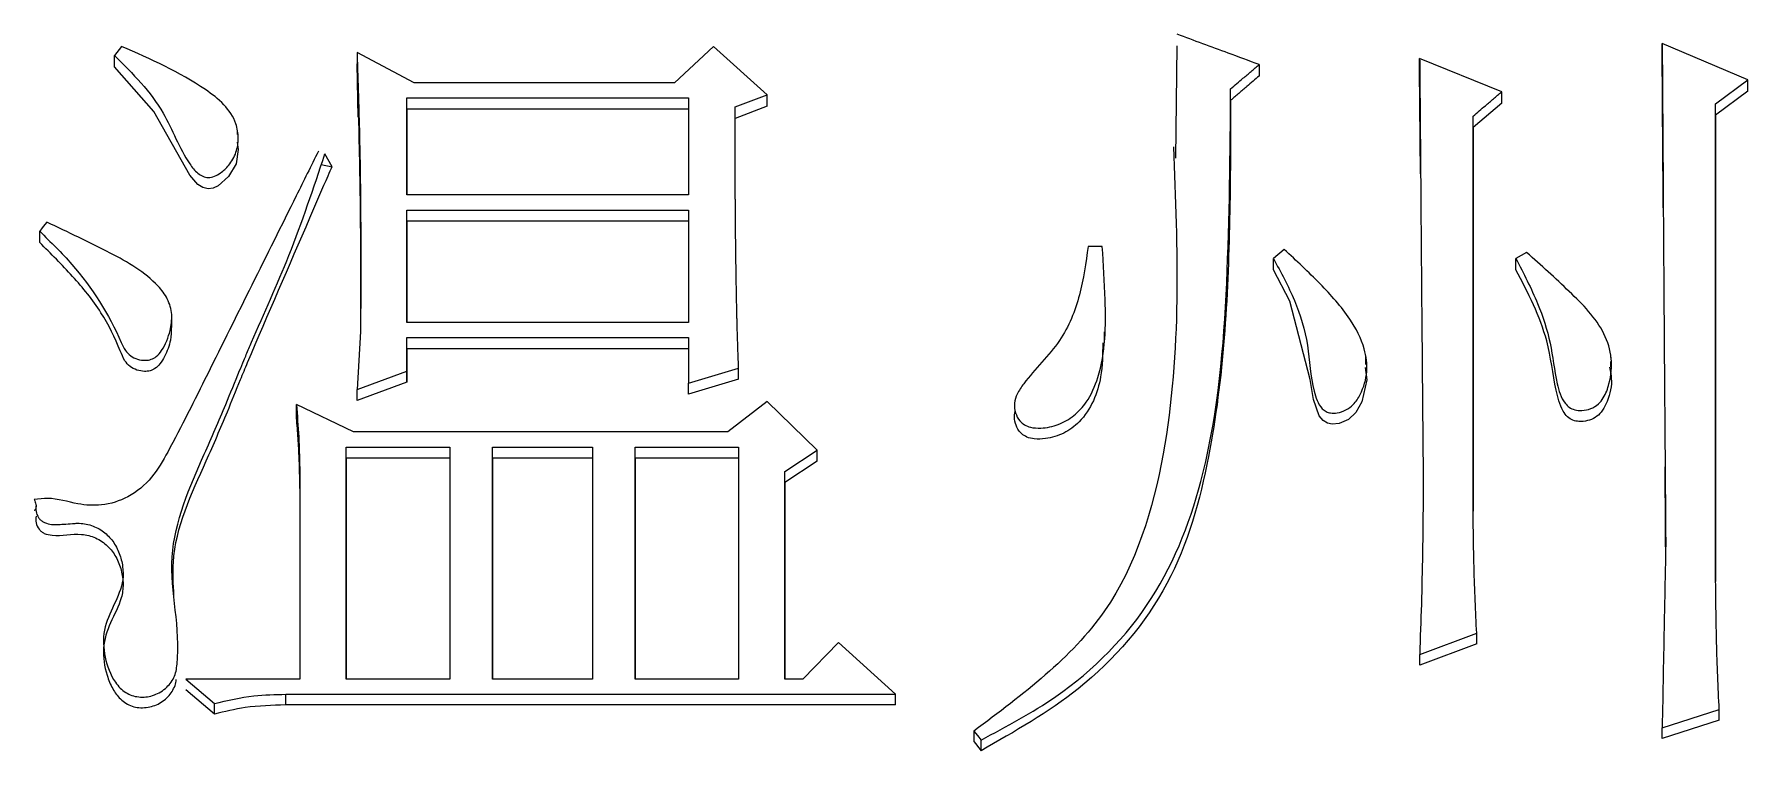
# Model space of a CAD drawing. Header units: millimetres. Extents: x 2371 to 4515, y 843 to 2359.
# Drawn here: x 2883.22 to 2888.42, y 2089.17 to 2091.34 of the extents above; entities that cross this region are included whole.
import ezdxf

# ---------------------------------------------------------------- set-up
doc = ezdxf.new("R2010")
doc.units = ezdxf.units.MM

msp = doc.modelspace()

# ---------------------------------------------------------------- linework, layer by layer
at = {"color": 7, "linetype": 'Continuous', "lineweight": 25}
for p, q in [((2883.4882, 2091.3032), (2883.4666, 2091.2757)), ((2884.3752, 2091.193), (2884.2022, 2091.2849)), ((2884.2022, 2091.2849), (2884.2022, 2091.2501)), ((2885.2839, 2091.3032), (2885.1649, 2091.193)), ((2885.4462, 2091.1563), (2885.2839, 2091.3032)), ((2886.6859, 2090.9643), (2886.6901, 2091.3051)), ((2888.4209, 2091.2023), (2888.1613, 2091.3124)), ((2888.1613, 2091.2776), (2888.1613, 2091.3124)), ((2883.4666, 2091.2409), (2883.4666, 2091.2757)), ((2884.2061, 2091.0886), (2884.2022, 2091.2501)), ((2886.9389, 2091.2482), (2886.9389, 2091.2134)), ((2887.6745, 2091.1655), (2887.4257, 2091.2665)), ((2887.4257, 2091.2317), (2887.4257, 2091.2665)), ((2887.4285, 2090.9165), (2887.4257, 2091.2317)), ((2885.1649, 2091.193), (2884.3752, 2091.193)), ((2888.3236, 2091.1288), (2888.4209, 2091.2023)), ((2888.4209, 2091.1676), (2888.4209, 2091.2023)), ((2884.3536, 2091.1471), (2885.2082, 2091.1471)), ((2884.3536, 2090.853), (2884.3536, 2091.1471)), ((2884.3536, 2091.1125), (2884.3536, 2091.1471)), ((2885.2082, 2091.1471), (2885.2082, 2090.853)), ((2885.3488, 2091.1196), (2885.4462, 2091.1563)), ((2885.4462, 2091.1217), (2885.4462, 2091.1563)), ((2886.8523, 2091.14), (2886.8523, 2091.1746)), ((2887.6745, 2091.1309), (2887.588, 2091.0575)), ((2887.6745, 2091.1309), (2887.6745, 2091.1655)), ((2888.4209, 2091.1676), (2888.3236, 2091.0942)), ((2888.3236, 2089.6813), (2888.3236, 2091.1288)), ((2888.3236, 2091.0942), (2888.3236, 2091.1288)), ((2884.3536, 2091.1125), (2884.3536, 2090.853)), ((2885.2082, 2091.1125), (2884.3536, 2091.1125)), ((2885.4462, 2091.1217), (2885.3488, 2091.085)), ((2887.588, 2089.894), (2887.588, 2091.092)), ((2887.588, 2091.0575), (2887.588, 2091.092)), ((2888.3236, 2091.0942), (2888.3236, 2089.6812)), ((2883.8399, 2091.0365), (2883.8399, 2091.048)), ((2887.588, 2091.0575), (2887.588, 2089.8939)), ((2884.1265, 2090.9381), (2884.1048, 2090.9771)), ((2884.0935, 2090.9451), (2884.1265, 2090.9381)), ((2885.2082, 2090.853), (2884.3536, 2090.853)), ((2884.3536, 2090.807), (2885.2082, 2090.807)), ((2884.3536, 2090.4662), (2884.3536, 2090.807)), ((2884.3536, 2090.7728), (2884.3536, 2090.807)), ((2884.3536, 2090.7728), (2884.3536, 2090.4662)), ((2885.2082, 2090.7728), (2884.3536, 2090.7728)), ((2885.2082, 2090.807), (2885.2082, 2090.4662)), ((2883.2395, 2090.7085), (2883.2395, 2090.7426)), ((2886.463, 2090.6965), (2886.4197, 2090.6965)), ((2887.0147, 2090.6873), (2886.9822, 2090.6597)), ((2887.7503, 2090.6781), (2887.7178, 2090.6597)), ((2887.7178, 2090.6257), (2887.7178, 2090.6597)), ((2883.6403, 2090.4505), (2883.6403, 2090.4846)), ((2885.2082, 2090.4662), (2884.3536, 2090.4662)), ((2884.213, 2090.4386), (2884.2022, 2090.2633)), ((2884.3536, 2090.4201), (2885.2082, 2090.4201)), ((2884.3536, 2090.3187), (2884.3536, 2090.4201)), ((2884.3536, 2090.3864), (2884.3536, 2090.4201)), ((2885.2082, 2090.4201), (2885.2082, 2090.2818)), ((2886.47, 2090.4039), (2886.47, 2090.4379)), ((2885.2082, 2090.3865), (2884.3536, 2090.3864)), ((2884.3536, 2090.3864), (2884.3536, 2090.2851)), ((2887.2627, 2090.3386), (2887.2627, 2090.3641)), ((2888.0059, 2090.3599), (2888.0059, 2090.3649)), ((2888.0059, 2090.3308), (2888.0059, 2090.3473)), ((2884.2022, 2090.2633), (2884.3536, 2090.3187)), ((2884.3536, 2090.2851), (2884.3536, 2090.3187)), ((2885.2082, 2090.2818), (2885.3596, 2090.3279)), ((2885.3596, 2090.2944), (2885.3596, 2090.3279)), ((2886.2409, 2090.3011), (2886.2409, 2090.3001)), ((2884.3536, 2090.2851), (2884.2022, 2090.2299)), ((2884.2022, 2090.2299), (2884.2022, 2090.2633)), ((2885.3596, 2090.2944), (2885.2082, 2090.2483)), ((2885.2082, 2090.2483), (2885.2082, 2090.2818)), ((2884.1914, 2090.1341), (2884.0183, 2090.2172)), ((2884.0183, 2090.1838), (2884.0183, 2090.2172)), ((2885.4462, 2090.2264), (2885.3272, 2090.1341)), ((2885.5976, 2090.0787), (2885.4462, 2090.2264)), ((2884.1697, 2090.088), (2884.4834, 2090.088)), ((2884.1697, 2089.385), (2884.1697, 2090.088)), ((2884.1697, 2090.0547), (2884.1697, 2090.088)), ((2885.3272, 2090.1341), (2884.1914, 2090.1341)), ((2884.4834, 2090.088), (2884.4834, 2089.385)), ((2884.6132, 2090.088), (2884.9161, 2090.088)), ((2884.6133, 2089.385), (2884.6132, 2090.088)), ((2884.6132, 2090.0547), (2884.6132, 2090.088)), ((2884.9161, 2090.088), (2884.9161, 2089.385)), ((2885.0459, 2090.088), (2885.3596, 2090.088)), ((2885.0459, 2089.385), (2885.0459, 2090.088)), ((2885.0459, 2090.0547), (2885.0459, 2090.088)), ((2885.3596, 2090.088), (2885.3596, 2089.385)), ((2884.1697, 2090.0547), (2884.1697, 2089.385)), ((2884.4834, 2090.0547), (2884.1697, 2090.0547)), ((2884.6132, 2090.0547), (2884.6133, 2089.385)), ((2884.9161, 2090.0547), (2884.6132, 2090.0547)), ((2885.0459, 2090.0547), (2885.0459, 2089.385)), ((2885.3596, 2090.0547), (2885.0459, 2090.0547)), ((2885.5003, 2090.0141), (2885.5976, 2090.0787)), ((2885.5976, 2090.0455), (2885.5003, 2089.9809)), ((2885.5976, 2090.0455), (2885.5976, 2090.0787)), ((2884.0291, 2089.9625), (2884.0291, 2089.9956)), ((2885.5003, 2089.9809), (2885.5003, 2090.0141)), ((2887.4258, 2089.4591), (2887.5988, 2089.5239)), ((2887.5988, 2089.4914), (2887.5988, 2089.5239)), ((2885.6625, 2089.4961), (2885.5544, 2089.385)), ((2885.8356, 2089.3387), (2885.6625, 2089.4961)), ((2887.5988, 2089.4914), (2887.4258, 2089.4267)), ((2887.4258, 2089.4267), (2887.4258, 2089.4591)), ((2883.683, 2089.385), (2883.7695, 2089.3108)), ((2884.0291, 2089.385), (2883.683, 2089.385)), ((2884.4834, 2089.385), (2884.1697, 2089.385)), ((2884.9161, 2089.385), (2884.6133, 2089.385)), ((2885.3596, 2089.385), (2885.0459, 2089.385)), ((2885.5544, 2089.385), (2885.5003, 2089.385)), ((2883.7695, 2089.2786), (2883.683, 2089.3526)), ((2883.7695, 2089.2786), (2883.7695, 2089.3108)), ((2883.9858, 2089.3386), (2885.8356, 2089.3387)), ((2883.9858, 2089.3064), (2883.9858, 2089.3386)), ((2885.8356, 2089.3064), (2885.8356, 2089.3387)), ((2885.8356, 2089.3064), (2883.9858, 2089.3064)), ((2888.1613, 2089.2367), (2888.3344, 2089.2923)), ((2888.3344, 2089.2601), (2888.1613, 2089.2046)), ((2888.3344, 2089.2601), (2888.3344, 2089.2923)), ((2886.0736, 2089.2274), (2886.0736, 2089.1953)), ((2888.1613, 2089.2046), (2888.1613, 2089.2367)), ((2886.0951, 2089.1677), (2886.0951, 2089.1998))]:
    msp.add_line(p, q, dxfattribs=at)
at = {"color": 7, "linetype": 'Continuous', "lineweight": 25, "flags": 128}
for points in [[(2883.8382, 2091.0124), (2883.8417, 2090.9903), (2883.8351, 2090.9476), (2883.8128, 2090.9085), (2883.7805, 2090.8801), (2883.7658, 2090.8735), (2883.751, 2090.8712), (2883.7346, 2090.875), (2883.7194, 2090.8844), (2883.6951, 2090.9123), (2883.586, 2091.1056), (2883.4666, 2091.2409), (2883.4666, 2091.2409)], [(2883.2611, 2090.7702), (2883.2556, 2090.7632), (2883.2475, 2090.7529), (2883.2395, 2090.7426)], [(2886.9822, 2090.6257), (2886.9822, 2090.6406), (2886.9822, 2090.6501), (2886.9822, 2090.6597)], [(2887.26, 2090.3299), (2887.2656, 2090.2921), (2887.2504, 2090.2259), (2887.2321, 2090.1932), (2887.2099, 2090.1724), (2887.1813, 2090.16), (2887.1608, 2090.1579), (2887.1459, 2090.1609), (2887.1331, 2090.1686), (2887.1213, 2090.1833), (2887.1035, 2090.233), (2887.0934, 2090.293), (2887.0322, 2090.5304), (2886.9822, 2090.6257), (2886.9822, 2090.6257)], [(2886.0736, 2089.2274), (2886.0844, 2089.2136), (2886.0951, 2089.1997)], [(2886.0736, 2089.1953), (2886.079, 2089.1883), (2886.0844, 2089.1814), (2886.0951, 2089.1676)]]:
    msp.add_lwpolyline(points, dxfattribs=at)
at = {"color": 7, "linetype": 'Continuous', "lineweight": 25}
for points, knots in [([(2886.9389, 2091.2482), (2886.9076, 2091.2597), (2886.8505, 2091.2808), (2886.7675, 2091.3114), (2886.7159, 2091.3304), (2886.6901, 2091.3399)], [0, 0, 0, 0, 0.377734, 0.688867, 1, 1, 1, 1]), ([(2883.4666, 2091.2757), (2883.5216, 2091.2207), (2883.619, 2091.1233), (2883.6657, 2090.9835), (2883.7133, 2090.9219), (2883.7337, 2090.9087), (2883.7518, 2090.9041), (2883.771, 2090.9086), (2883.7924, 2090.9213), (2883.8168, 2090.9448), (2883.8377, 2090.9809), (2883.8438, 2091.0253), (2883.8362, 2091.0772), (2883.8001, 2091.1299), (2883.6866, 2091.2157), (2883.5761, 2091.2644), (2883.4882, 2091.3032)], [0, 0, 0, 0, 0.207426, 0.367179, 0.400689, 0.416558, 0.431268, 0.448073, 0.466649, 0.497247, 0.53852, 0.578669, 0.62014, 0.682425, 0.747233, 1, 1, 1, 1]), ([(2884.2022, 2091.2849), (2884.2023, 2091.2804), (2884.2025, 2091.2737), (2884.2029, 2091.2625), (2884.2033, 2091.2513), (2884.2037, 2091.2379), (2884.2041, 2091.2245), (2884.2046, 2091.2111), (2884.205, 2091.1977), (2884.2055, 2091.1798), (2884.2062, 2091.1575), (2884.207, 2091.1307), (2884.2078, 2091.1038), (2884.2093, 2091.0502), (2884.2107, 2090.9875), (2884.2118, 2090.9248), (2884.2122, 2090.8935), (2884.2124, 2090.8711), (2884.2127, 2090.8487), (2884.2129, 2090.8218), (2884.2131, 2090.7949), (2884.2133, 2090.768), (2884.2134, 2090.7412), (2884.2135, 2090.7143), (2884.2135, 2090.6874), (2884.2135, 2090.6605), (2884.2135, 2090.638), (2884.2135, 2090.6201), (2884.2135, 2090.6067), (2884.2135, 2090.5932), (2884.2134, 2090.5797), (2884.2134, 2090.5663), (2884.2134, 2090.5528), (2884.2133, 2090.5394), (2884.2133, 2090.5259), (2884.2133, 2090.5124), (2884.2132, 2090.499), (2884.2132, 2090.4878), (2884.2131, 2090.4788), (2884.2131, 2090.4721), (2884.2131, 2090.4653), (2884.2131, 2090.4586), (2884.213, 2090.453), (2884.213, 2090.4463), (2884.213, 2090.4419), (2884.213, 2090.4386)], [0, 0, 0, 0, 0.015876, 0.023814, 0.03969, 0.055566, 0.071442, 0.087319, 0.103195, 0.119071, 0.150823, 0.182575, 0.214327, 0.246079, 0.373089, 0.436594, 0.468346, 0.484222, 0.515974, 0.547726, 0.579478, 0.611231, 0.642983, 0.674735, 0.706487, 0.738239, 0.769992, 0.785868, 0.801744, 0.81762, 0.833496, 0.849372, 0.865248, 0.881124, 0.897, 0.912877, 0.928753, 0.944629, 0.952567, 0.960505, 0.968443, 0.976381, 0.984319, 0.988288, 1, 1, 1, 1]), ([(2888.1613, 2091.3124), (2888.1617, 2091.2632), (2888.1624, 2091.1646), (2888.1634, 2091.0167), (2888.1644, 2090.8687), (2888.1654, 2090.7205), (2888.1667, 2090.5228), (2888.168, 2090.3249), (2888.1696, 2090.1268), (2888.1706, 2090.0029), (2888.1712, 2089.9161), (2888.1717, 2089.8542), (2888.172, 2089.817), (2888.1721, 2089.7923)], [0, 0, 0, 0, 0.097575, 0.19515, 0.292725, 0.390299, 0.487874, 0.683024, 0.780599, 0.878174, 0.926961, 0.951355, 1, 1, 1, 1]), ([(2886.8524, 2091.1747), (2886.8649, 2091.1853), (2886.8855, 2091.2028), (2886.9144, 2091.2273), (2886.9308, 2091.2412), (2886.9389, 2091.2482)], [0, 0, 0, 0, 0.4325048, 0.7162517, 1, 1, 1, 1]), ([(2887.4257, 2091.2665), (2887.4259, 2091.2429), (2887.4263, 2091.1957), (2887.4269, 2091.1248), (2887.4275, 2091.054), (2887.4283, 2090.9594), (2887.4292, 2090.8412), (2887.4303, 2090.6992), (2887.4315, 2090.5571), (2887.4327, 2090.4149), (2887.4337, 2090.2963), (2887.4347, 2090.1878), (2887.4354, 2090.108), (2887.4361, 2090.0332), (2887.4364, 2089.9958), (2887.4366, 2089.9771)], [0, 0, 0, 0, 0.055103, 0.110206, 0.165309, 0.220412, 0.330617, 0.440823, 0.551029, 0.661235, 0.771441, 0.826543, 0.913271, 0.956635, 1, 1, 1, 1]), ([(2888.1647, 2090.8136), (2888.1643, 2090.867), (2888.1635, 2090.9711), (2888.1624, 2091.1257), (2888.1617, 2091.227), (2888.1613, 2091.2776)], [0, 0, 0, 0, 0.344582, 0.67229, 1, 1, 1, 1]), ([(2886.9389, 2091.2134), (2886.9265, 2091.2028), (2886.9058, 2091.1853), (2886.8769, 2091.1608), (2886.8606, 2091.1469), (2886.8524, 2091.14)], [0, 0, 0, 0, 0.432757, 0.716378, 1, 1, 1, 1]), ([(2886.0951, 2089.1998), (2886.1728, 2089.2411), (2886.3748, 2089.3485), (2886.6387, 2089.6166), (2886.8045, 2090.0628), (2886.8476, 2090.5898), (2886.8508, 2090.9788), (2886.8523, 2091.1747)], [0, 0, 0, 0, 0.112639, 0.292888, 0.474955, 0.735645, 1, 1, 1, 1]), ([(2886.8523, 2091.14), (2886.852, 2091.0201), (2886.851, 2090.66), (2886.8241, 2090.1646), (2886.687, 2089.6616), (2886.423, 2089.3535), (2886.1971, 2089.2255), (2886.0951, 2089.1677)], [0, 0, 0, 0, 0.162061, 0.486697, 0.667178, 0.849695, 1, 1, 1, 1]), ([(2887.588, 2091.092), (2887.6003, 2091.1025), (2887.6209, 2091.12), (2887.6498, 2091.1445), (2887.6663, 2091.1585), (2887.6745, 2091.1655)], [0, 0, 0, 0, 0.428366, 0.714182, 1, 1, 1, 1]), ([(2884.206, 2091.1188), (2884.206, 2091.1188), (2884.2059, 2091.1188), (2884.2059, 2091.1182), (2884.206, 2091.1152), (2884.2081, 2091.019), (2884.2118, 2090.8505), (2884.2129, 2090.6608), (2884.213, 2090.5628), (2884.213, 2090.5101), (2884.2131, 2090.4897), (2884.2131, 2090.4766), (2884.2131, 2090.4731), (2884.2131, 2090.4714)], [0, 0, 0, 0, 0.001207, 0.003889, 0.007028, 0.025195, 0.475497, 0.695522, 0.859189, 0.902155, 0.937592, 0.968739, 1, 1, 1, 1]), ([(2885.3596, 2090.3279), (2885.3595, 2090.3322), (2885.3591, 2090.345), (2885.3583, 2090.3665), (2885.3574, 2090.3921), (2885.3567, 2090.4136), (2885.3561, 2090.4307), (2885.3558, 2090.4435), (2885.3554, 2090.4564), (2885.3551, 2090.4692), (2885.3547, 2090.4821), (2885.3544, 2090.4949), (2885.3541, 2090.5077), (2885.3536, 2090.5334), (2885.3519, 2090.6233), (2885.3505, 2090.726), (2885.35, 2090.8157), (2885.3498, 2090.8414), (2885.3497, 2090.8542), (2885.3497, 2090.867), (2885.3496, 2090.8798), (2885.3495, 2090.8927), (2885.3495, 2090.9055), (2885.3494, 2090.9183), (2885.3494, 2090.9311), (2885.3493, 2090.9439), (2885.3493, 2090.9567), (2885.3492, 2090.9695), (2885.3492, 2090.9824), (2885.3491, 2090.9952), (2885.3491, 2091.0059), (2885.3491, 2091.0144), (2885.3491, 2091.0208), (2885.349, 2091.0272), (2885.349, 2091.0336), (2885.349, 2091.04), (2885.349, 2091.0464), (2885.349, 2091.0528), (2885.349, 2091.0592), (2885.3489, 2091.0656), (2885.3489, 2091.072), (2885.3489, 2091.0784), (2885.3489, 2091.0848), (2885.3489, 2091.0912), (2885.3489, 2091.0976), (2885.3488, 2091.1041), (2885.3488, 2091.1114), (2885.3488, 2091.1165), (2885.3488, 2091.1196)], [0, 0, 0, 0, 0.016204, 0.048613, 0.081022, 0.11343, 0.129634, 0.145839, 0.162043, 0.178247, 0.194452, 0.210656, 0.22686, 0.243065, 0.307882, 0.567153, 0.631971, 0.648175, 0.664379, 0.680584, 0.696788, 0.712992, 0.729197, 0.745401, 0.761605, 0.777809, 0.794014, 0.810218, 0.826422, 0.842627, 0.858831, 0.866933, 0.875035, 0.883137, 0.89124, 0.899342, 0.907444, 0.915546, 0.923648, 0.93175, 0.939853, 0.947955, 0.956057, 0.964159, 0.972261, 0.980363, 0.988466, 1, 1, 1, 1]), ([(2884.085, 2090.9855), (2884.0626, 2090.9404), (2883.9509, 2090.7149), (2883.7985, 2090.4105), (2883.6568, 2090.1243), (2883.5837, 2089.9933), (2883.5133, 2089.9345), (2883.4316, 2089.9085), (2883.3478, 2089.9139), (2883.2815, 2089.937), (2883.2368, 2089.9309), (2883.2231, 2089.929)], [0, 0, 0, 0, 0.102395, 0.511938, 0.690628, 0.751585, 0.813368, 0.867382, 0.913423, 0.973554, 1, 1, 1, 1]), ([(2883.2287, 2089.9123), (2883.2281, 2089.9059), (2883.2269, 2089.8928), (2883.2336, 2089.8773), (2883.2417, 2089.867), (2883.2528, 2089.8589), (2883.2769, 2089.8519), (2883.3074, 2089.8541), (2883.3352, 2089.8563), (2883.3634, 2089.858), (2883.397, 2089.8529), (2883.4343, 2089.8332), (2883.4633, 2089.8031), (2883.4823, 2089.7665), (2883.4926, 2089.7266), (2883.4936, 2089.6721), (2883.4649, 2089.6094), (2883.4292, 2089.5345), (2883.4343, 2089.4508), (2883.4561, 2089.3908), (2883.483, 2089.3575), (2883.5, 2089.3438), (2883.5191, 2089.3345), (2883.54, 2089.3301), (2883.5615, 2089.3298), (2883.5827, 2089.3341), (2883.6028, 2089.3431), (2883.6209, 2089.3559), (2883.6361, 2089.3712), (2883.6515, 2089.3951), (2883.6724, 2089.5255), (2883.6018, 2089.7579), (2883.7178, 2090.0185), (2883.7977, 2090.201), (2883.8362, 2090.2964), (2883.8571, 2090.3468), (2883.8691, 2090.3754), (2883.9146, 2090.4814), (2884.0058, 2090.6803), (2884.0704, 2090.8738), (2884.1048, 2090.9771)], [0, 0, 0, 0, 0.0073787, 0.0150243, 0.0185756, 0.0221542, 0.0301488, 0.0452853, 0.0551706, 0.0606045, 0.0761177, 0.0914291, 0.1062873, 0.1223904, 0.1379565, 0.1534235, 0.1843059, 0.2154784, 0.2469224, 0.2782932, 0.2869385, 0.2948589, 0.3024354, 0.3101004, 0.3179917, 0.3256944, 0.3335974, 0.342062, 0.35006, 0.3577981, 0.3738098, 0.4991891, 0.6241938, 0.686833, 0.7292145, 0.7420731, 0.749377, 0.7648573, 0.8744701, 1, 1, 1, 1]), ([(2886.6787, 2090.9987), (2886.6913, 2090.6894), (2886.7108, 2090.2131), (2886.5139, 2089.5556), (2886.222, 2089.338), (2886.0736, 2089.2274)], [0, 0, 0, 0, 0.476561, 0.733993, 1, 1, 1, 1]), ([(2883.6469, 2089.6388), (2883.6449, 2089.6724), (2883.6365, 2089.8138), (2883.7247, 2089.9978), (2883.8021, 2090.1776), (2883.8424, 2090.2778), (2883.9246, 2090.4744), (2884.0127, 2090.6749), (2884.0961, 2090.8685), (2884.118, 2090.9188), (2884.1239, 2090.9323), (2884.1257, 2090.9364), (2884.1262, 2090.9377), (2884.1265, 2090.9381)], [0, 0, 0, 0, 0.072339, 0.304366, 0.420322, 0.49591, 0.536225, 0.878778, 0.967055, 0.990444, 0.996951, 0.998908, 1, 1, 1, 1]), ([(2883.2395, 2090.7426), (2883.273, 2090.71), (2883.3744, 2090.6113), (2883.4538, 2090.4829), (2883.4976, 2090.3821), (2883.5149, 2090.3641), (2883.5363, 2090.3537), (2883.5581, 2090.3503), (2883.5783, 2090.3534), (2883.596, 2090.3635), (2883.6192, 2090.392), (2883.6356, 2090.4361), (2883.6434, 2090.4905), (2883.6298, 2090.5384), (2883.5738, 2090.6107), (2883.4433, 2090.6849), (2883.3255, 2090.74), (2883.2611, 2090.7702)], [0, 0, 0, 0, 0.118686, 0.359193, 0.382947, 0.402076, 0.42122, 0.441111, 0.455767, 0.470498, 0.490907, 0.5484, 0.590659, 0.633123, 0.67426, 0.821853, 1, 1, 1, 1]), ([(2883.6389, 2090.4508), (2883.6386, 2090.438), (2883.6378, 2090.4076), (2883.623, 2090.3705), (2883.6065, 2090.3416), (2883.5912, 2090.3264), (2883.5745, 2090.3188), (2883.5553, 2090.3169), (2883.534, 2090.3209), (2883.5127, 2090.332), (2883.4949, 2090.3523), (2883.4727, 2090.4102), (2883.4284, 2090.5006), (2883.3406, 2090.6082), (2883.2734, 2090.6749), (2883.2395, 2090.7085)], [0, 0, 0, 0, 0.0568987, 0.1350252, 0.1736468, 0.2031472, 0.2266296, 0.2500331, 0.2831283, 0.3165185, 0.3501293, 0.3980724, 0.5893415, 0.7930153, 1, 1, 1, 1]), ([(2886.4197, 2090.6965), (2886.413, 2090.6474), (2886.3996, 2090.5488), (2886.3403, 2090.4002), (2886.2494, 2090.3171), (2886.2044, 2090.2521), (2886.195, 2090.2212), (2886.1981, 2090.1923), (2886.2097, 2090.1694), (2886.2265, 2090.1548), (2886.2486, 2090.1465), (2886.2841, 2090.1445), (2886.3308, 2090.1546), (2886.379, 2090.1822), (2886.4229, 2090.2303), (2886.4726, 2090.3475), (2886.475, 2090.5108), (2886.4664, 2090.6429), (2886.463, 2090.6965)], [0, 0, 0, 0, 0.115518, 0.231634, 0.360314, 0.38877, 0.411137, 0.433609, 0.45467, 0.468652, 0.482629, 0.505933, 0.545458, 0.585905, 0.62732, 0.690876, 0.874624, 1, 1, 1, 1]), ([(2886.9822, 2090.6597), (2887.0048, 2090.6182), (2887.0503, 2090.5347), (2887.0914, 2090.3982), (2887.0942, 2090.2933), (2887.1139, 2090.2297), (2887.1255, 2090.2076), (2887.1413, 2090.1952), (2887.1572, 2090.1907), (2887.1782, 2090.1915), (2887.2024, 2090.1997), (2887.2279, 2090.2184), (2887.2529, 2090.2576), (2887.2698, 2090.316), (2887.2597, 2090.3969), (2887.2108, 2090.4895), (2887.1227, 2090.5866), (2887.0521, 2090.6537), (2887.0147, 2090.6873), (2887.0147, 2090.6873)], [0, 0, 0, 0, 0.122963, 0.247031, 0.370505, 0.395962, 0.421667, 0.433716, 0.445798, 0.461982, 0.485013, 0.50855, 0.540716, 0.603687, 0.664288, 0.751122, 0.871606, 0.999878, 1, 1, 1, 1]), ([(2887.7178, 2090.6597), (2887.7411, 2090.6148), (2887.7838, 2090.5326), (2887.8259, 2090.404), (2887.8358, 2090.3009), (2887.8556, 2090.2329), (2887.8789, 2090.2081), (2887.8969, 2090.2001), (2887.9198, 2090.1982), (2887.9452, 2090.2035), (2887.9682, 2090.2172), (2887.9884, 2090.2431), (2888.0049, 2090.2899), (2888.0122, 2090.3575), (2887.9795, 2090.4612), (2887.8785, 2090.5636), (2887.7936, 2090.6394), (2887.7503, 2090.6781)], [0, 0, 0, 0, 0.1332879, 0.244453, 0.3554057, 0.4113373, 0.4265667, 0.441924, 0.4602398, 0.4832328, 0.5062844, 0.5267635, 0.567645, 0.6361532, 0.7048683, 0.8490662, 1, 1, 1, 1]), ([(2888.0017, 2090.3305), (2888.0044, 2090.3168), (2888.0118, 2090.2791), (2887.9981, 2090.2316), (2887.9782, 2090.1947), (2887.9588, 2090.1769), (2887.9351, 2090.1672), (2887.9114, 2090.1647), (2887.89, 2090.1688), (2887.8725, 2090.1797), (2887.8516, 2090.2098), (2887.832, 2090.2889), (2887.8197, 2090.3997), (2887.7727, 2090.5212), (2887.7362, 2090.5907), (2887.7178, 2090.6257)], [0, 0, 0, 0, 0.057615, 0.157871, 0.196115, 0.228698, 0.261313, 0.295448, 0.320179, 0.345123, 0.375318, 0.466815, 0.677503, 0.837718, 1, 1, 1, 1]), ([(2886.4644, 2090.4044), (2886.4641, 2090.3697), (2886.4635, 2090.31), (2886.4392, 2090.2274), (2886.4005, 2090.1673), (2886.3478, 2090.128), (2886.2988, 2090.1132), (2886.26, 2090.1117), (2886.235, 2090.1172), (2886.2177, 2090.1281), (2886.2045, 2090.1445), (2886.1971, 2090.1662), (2886.1951, 2090.1857), (2886.1987, 2090.1957), (2886.1994, 2090.1977)], [0, 0, 0, 0, 0.202662, 0.349797, 0.498391, 0.606497, 0.714846, 0.776821, 0.819663, 0.85472, 0.889689, 0.938332, 0.987596, 1, 1, 1, 1]), ([(2884.0183, 2090.2172), (2884.0209, 2090.1845), (2884.0251, 2090.1313), (2884.0277, 2090.0574), (2884.0286, 2090.0162), (2884.0291, 2089.9956)], [0, 0, 0, 0, 0.443386, 0.721661, 1, 1, 1, 1]), ([(2884.0291, 2089.9625), (2884.0285, 2089.9953), (2884.0276, 2090.0486), (2884.0229, 2090.1224), (2884.0198, 2090.1633), (2884.0183, 2090.1838)], [0, 0, 0, 0, 0.443947, 0.7219434, 1, 1, 1, 1]), ([(2884.0291, 2089.9956), (2884.0291, 2089.8939), (2884.0291, 2089.6906), (2884.0291, 2089.4869), (2884.0291, 2089.385)], [0, 0, 0, 0, 0.499996, 1, 1, 1, 1]), ([(2885.5003, 2089.385), (2885.5003, 2089.4778), (2885.5003, 2089.6877), (2885.5003, 2089.8972), (2885.5003, 2090.0141)], [0, 0, 0, 0, 0.44202, 1, 1, 1, 1]), ([(2888.172, 2089.7837), (2888.1719, 2089.788), (2888.1719, 2089.7985), (2888.1717, 2089.8214), (2888.1715, 2089.8525), (2888.1713, 2089.8897), (2888.1709, 2089.9483), (2888.1706, 2089.9945), (2888.1703, 2090.0283)], [0, 0, 0, 0, 0.0529666, 0.1289751, 0.2809922, 0.4330094, 0.5850265, 1, 1, 1, 1]), ([(2885.5003, 2089.9809), (2885.5003, 2089.8885), (2885.5003, 2089.6901), (2885.5003, 2089.4912), (2885.5003, 2089.385)], [0, 0, 0, 0, 0.465984, 1, 1, 1, 1]), ([(2887.4366, 2089.9771), (2887.436, 2089.9067), (2887.4351, 2089.7851), (2887.4311, 2089.6124), (2887.4275, 2089.5102), (2887.4258, 2089.4591)], [0, 0, 0, 0, 0.408529, 0.704251, 1, 1, 1, 1]), ([(2883.2231, 2089.929), (2883.2251, 2089.9241), (2883.2286, 2089.9154), (2883.2289, 2089.9047), (2883.2269, 2089.8988), (2883.2251, 2089.897), (2883.2241, 2089.8964), (2883.2236, 2089.8961), (2883.2233, 2089.8961), (2883.2231, 2089.896)], [0, 0, 0, 0, 0.493604, 0.861876, 0.955662, 0.982084, 0.991539, 0.995796, 1, 1, 1, 1]), ([(2883.2287, 2089.8793), (2883.2281, 2089.8722), (2883.2269, 2089.858), (2883.235, 2089.8417), (2883.2445, 2089.8316), (2883.2573, 2089.824), (2883.2988, 2089.816), (2883.3515, 2089.8299), (2883.4106, 2089.8151), (2883.4465, 2089.7899), (2883.4729, 2089.7553), (2883.4883, 2089.7154), (2883.4944, 2089.673), (2883.4872, 2089.6173), (2883.4519, 2089.5577), (2883.4272, 2089.4781), (2883.4381, 2089.4084), (2883.4587, 2089.3568), (2883.4794, 2089.3282), (2883.5005, 2089.3109), (2883.5197, 2089.3017), (2883.541, 2089.2975), (2883.5628, 2089.2982), (2883.5842, 2089.3026), (2883.6105, 2089.314), (2883.6321, 2089.3329), (2883.6463, 2089.3558), (2883.6531, 2089.3709), (2883.6533, 2089.3804), (2883.6534, 2089.3835)], [0, 0, 0, 0, 0.021977, 0.044085, 0.053985, 0.064273, 0.088224, 0.176711, 0.220203, 0.264353, 0.306517, 0.351961, 0.396252, 0.439352, 0.525251, 0.607696, 0.694473, 0.739882, 0.779597, 0.801371, 0.821997, 0.842752, 0.864889, 0.886343, 0.907126, 0.950116, 0.970156, 0.990518, 1, 1, 1, 1]), ([(2887.5988, 2089.5239), (2887.5972, 2089.5569), (2887.5939, 2089.6228), (2887.5896, 2089.7461), (2887.5886, 2089.8365), (2887.588, 2089.894)], [0, 0, 0, 0, 0.267045, 0.534097, 1, 1, 1, 1]), ([(2888.1721, 2089.7923), (2888.1706, 2089.7151), (2888.1681, 2089.584), (2888.1645, 2089.3987), (2888.1624, 2089.2907), (2888.1613, 2089.2367)], [0, 0, 0, 0, 0.417352, 0.7086751, 1, 1, 1, 1]), ([(2888.3344, 2089.2923), (2888.3329, 2089.3262), (2888.3298, 2089.394), (2888.3253, 2089.5237), (2888.3242, 2089.6194), (2888.3236, 2089.6813)], [0, 0, 0, 0, 0.2614203, 0.5228455, 1, 1, 1, 1]), ([(2883.7695, 2089.3108), (2883.8093, 2089.3201), (2883.8804, 2089.3365), (2883.9536, 2089.338), (2883.9858, 2089.3386)], [0, 0, 0, 0, 0.558835, 1, 1, 1, 1]), ([(2883.9858, 2089.3064), (2883.9448, 2089.3053), (2883.8715, 2089.3033), (2883.8006, 2089.2861), (2883.7695, 2089.2786)], [0, 0, 0, 0, 0.561085, 1, 1, 1, 1])]:
    msp.add_open_spline(points, degree=3, knots=knots, dxfattribs=at)

doc.saveas('drawing.dxf')
